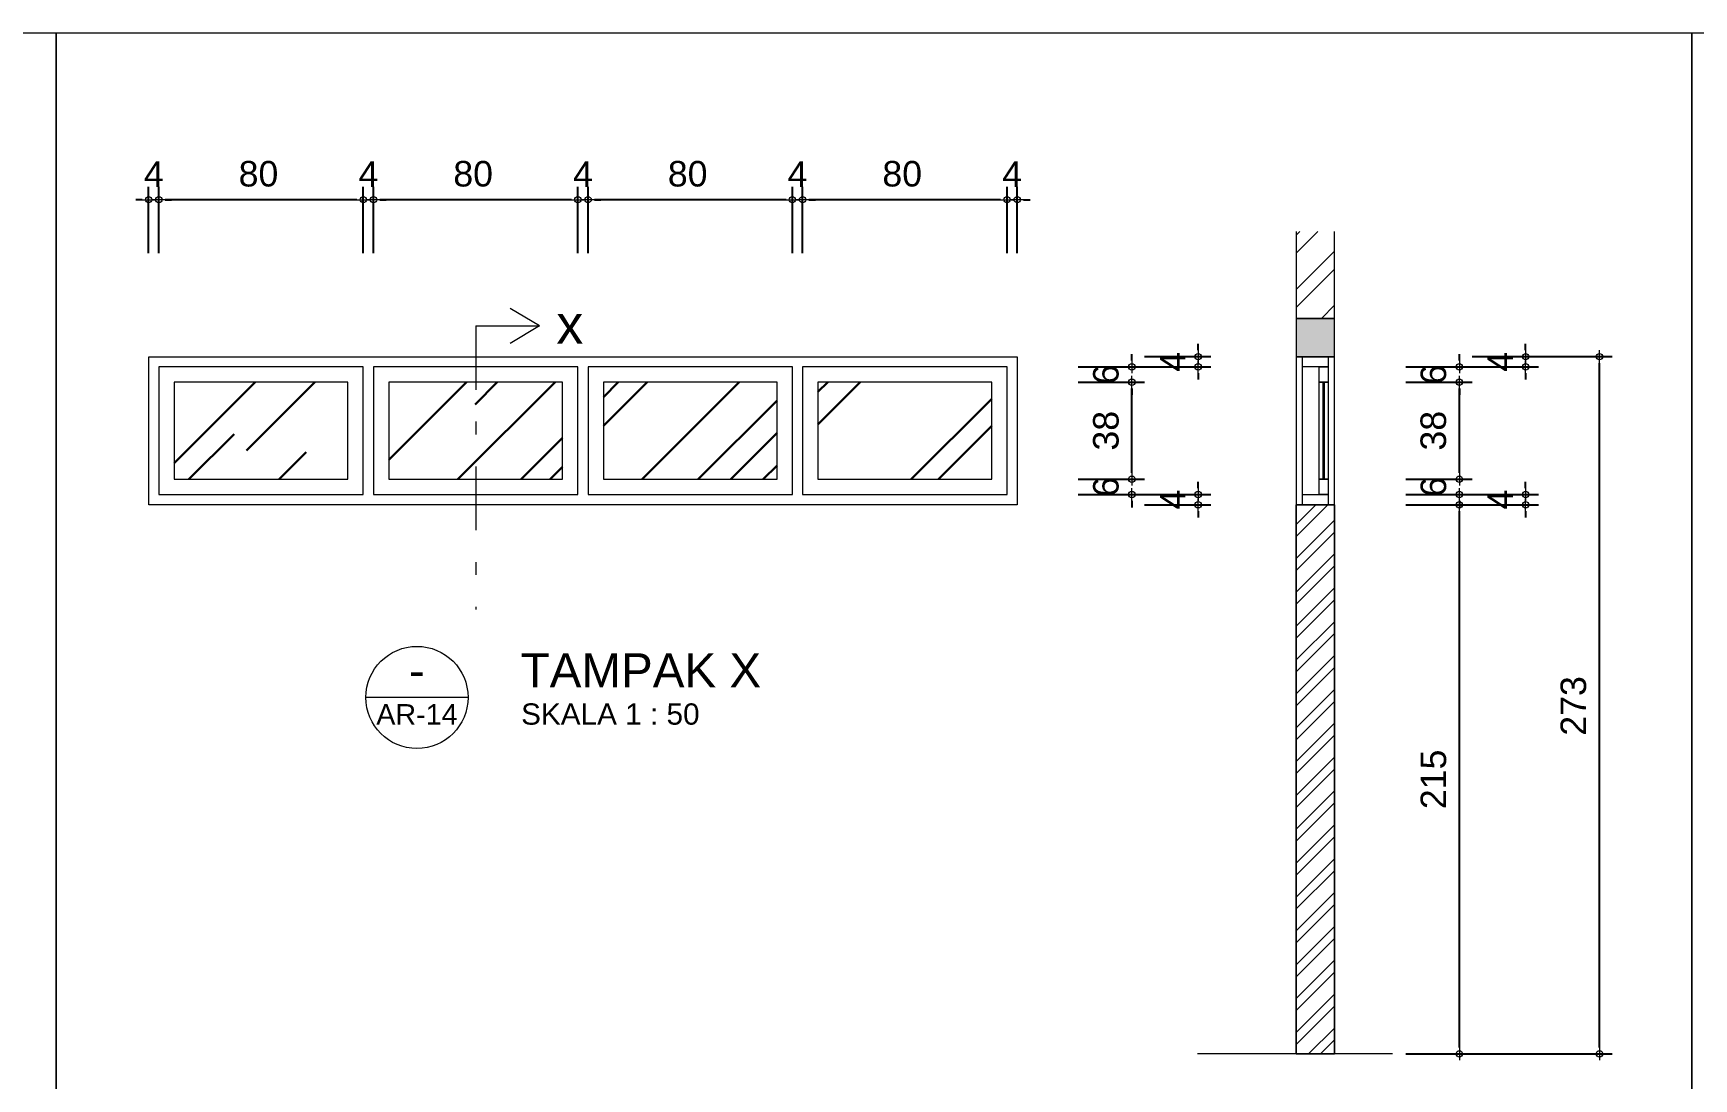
# Model space of a CAD drawing. Header units: inches. Extents: x 249 to 1192, y -18 to 440.
# Drawn here: x 263.77 to 276.77, y 136.71 to 144.9 of the extents above; entities that cross this region are included whole.
import ezdxf
from ezdxf.enums import TextEntityAlignment as Align

# ---------------------------------------------------------------- set-up
doc = ezdxf.new("R2010")
doc.units = ezdxf.units.IN
doc.header["$MEASUREMENT"] = 0
doc.linetypes.add('DASHDOT', pattern=[1, 0.5, -0.25, 0, -0.25])
for name, color, linetype, lineweight in [('ars', 11, 'Continuous', 0), ('ARSIR', 8, 'Continuous', 5), ('KACA', 141, 'Continuous', 30), ('KUSEN', 16, 'Continuous', 15), ('lan', 7, 'Continuous', 15), ('NOT', 7, 'Continuous', 9), ('tem', 5, 'Continuous', 20), ('TEXS', 7, 'Continuous', 9)]:
    doc.layers.add(name, color=color, linetype=linetype, lineweight=lineweight)
doc.styles.add('S', font='SIMPLEX', dxfattribs={"width": 1.1})
doc.styles.get("Standard").update_dxf_attribs({"font": 'arial.ttf'})
doc.dimstyles.new('SK-50', dxfattribs={"dimtxt": 0.25, "dimasz": 0.1, "dimexe": 0.1, "dimexo": 0, "dimgap": 0.1, "dimtad": 1, "dimdec": 0, "dimlfac": 50, "dimzin": 12, "dimdsep": 46, "dimtxsty": 'Standard', "dimblk": 'BULAT', "dimcen": 0.1, "dimadec": 0, "dimazin": 3, "dimtfac": 1, "dimtdec": 0, "dimtix": 1, "dimtofl": 0, "dimtmove": 0, "dimatfit": 3, "dimldrblk": 'BULAT', "dimfxl": 0, "dimtolj": 1, "dimtzin": 0, "dimarcsym": 0})

# ---------------------------------------------------------------- blocks, each defined once
blk = doc.blocks.new('BULAT')
for p, q in [((-1, 0), (1, 0)), ((0, -1), (0, 1))]:
    blk.add_line(p, q)
blk.add_circle((0, 0), 0.5)
blk = doc.blocks.new('*D775')
at = {"layer": 'DEFPOINTS', "color": 0}
for p in [(264.752, 143.596), (264.752, 143.177), (266.353, 143.177)]:
    blk.add_point(p, dxfattribs=at)
at = {"layer": 'TEXS', "color": 0, "lineweight": -2}
for p, q in [((264.752, 143.177), (264.752, 143.696)), ((266.353, 143.177), (266.353, 143.696)), ((266.303, 143.596), (264.802, 143.596))]:
    blk.add_line(p, q, dxfattribs=at)
at = {"layer": 'TEXS', "color": 0, "lineweight": -2, "xscale": 0.05, "yscale": 0.05, "zscale": 0.05, "rotation": 180}
blk.add_blockref('BULAT', (264.752, 143.596), dxfattribs=at)
at = {"layer": 'TEXS', "color": 0, "lineweight": -2, "xscale": 0.05, "yscale": 0.05, "zscale": 0.05}
blk.add_blockref('BULAT', (266.353, 143.596), dxfattribs=at)
at = {"layer": 'TEXS', "color": 0, "insert": (265.532, 143.798), "char_height": 0.2, "attachment_point": 5}
blk.add_mtext('\\A1;80', dxfattribs=at)
blk = doc.blocks.new('*D776')
at = {"layer": 'DEFPOINTS', "color": 0}
for p in [(266.353, 143.596), (266.353, 143.177), (266.433, 143.177)]:
    blk.add_point(p, dxfattribs=at)
at = {"layer": 'TEXS', "color": 0, "lineweight": -2}
for p, q in [((266.353, 143.177), (266.353, 143.696)), ((266.433, 143.177), (266.433, 143.696)), ((266.303, 143.596), (266.253, 143.596)), ((266.483, 143.596), (266.533, 143.596))]:
    blk.add_line(p, q, dxfattribs=at)
at = {"layer": 'TEXS', "color": 0, "lineweight": -2, "xscale": 0.05, "yscale": 0.05, "zscale": 0.05}
blk.add_blockref('BULAT', (266.353, 143.596), dxfattribs=at)
at = {"layer": 'TEXS', "color": 0, "lineweight": -2, "xscale": 0.05, "yscale": 0.05, "zscale": 0.05, "rotation": 180}
blk.add_blockref('BULAT', (266.433, 143.596), dxfattribs=at)
at = {"layer": 'TEXS', "color": 0, "insert": (266.393, 143.796), "char_height": 0.2, "attachment_point": 5}
blk.add_mtext('\\A1;4', dxfattribs=at)
blk = doc.blocks.new('*D777')
at = {"layer": 'DEFPOINTS', "color": 0}
for p in [(266.433, 143.596), (266.433, 143.177), (268.033, 143.177)]:
    blk.add_point(p, dxfattribs=at)
at = {"layer": 'TEXS', "color": 0, "lineweight": -2}
for p, q in [((266.433, 143.177), (266.433, 143.696)), ((268.033, 143.177), (268.033, 143.696)), ((267.983, 143.596), (266.483, 143.596))]:
    blk.add_line(p, q, dxfattribs=at)
at = {"layer": 'TEXS', "color": 0, "lineweight": -2, "xscale": 0.05, "yscale": 0.05, "zscale": 0.05, "rotation": 180}
blk.add_blockref('BULAT', (266.433, 143.596), dxfattribs=at)
at = {"layer": 'TEXS', "color": 0, "lineweight": -2, "xscale": 0.05, "yscale": 0.05, "zscale": 0.05}
blk.add_blockref('BULAT', (268.033, 143.596), dxfattribs=at)
at = {"layer": 'TEXS', "color": 0, "insert": (267.213, 143.798), "char_height": 0.2, "attachment_point": 5}
blk.add_mtext('\\A1;80', dxfattribs=at)
blk = doc.blocks.new('*D778')
at = {"layer": 'DEFPOINTS', "color": 0}
for p in [(268.033, 143.596), (268.033, 143.177), (268.113, 143.177)]:
    blk.add_point(p, dxfattribs=at)
at = {"layer": 'TEXS', "color": 0, "lineweight": -2}
for p, q in [((268.033, 143.177), (268.033, 143.696)), ((268.113, 143.177), (268.113, 143.696)), ((267.983, 143.596), (267.933, 143.596)), ((268.163, 143.596), (268.213, 143.596))]:
    blk.add_line(p, q, dxfattribs=at)
at = {"layer": 'TEXS', "color": 0, "lineweight": -2, "xscale": 0.05, "yscale": 0.05, "zscale": 0.05}
blk.add_blockref('BULAT', (268.033, 143.596), dxfattribs=at)
at = {"layer": 'TEXS', "color": 0, "lineweight": -2, "xscale": 0.05, "yscale": 0.05, "zscale": 0.05, "rotation": 180}
blk.add_blockref('BULAT', (268.113, 143.596), dxfattribs=at)
at = {"layer": 'TEXS', "color": 0, "insert": (268.073, 143.796), "char_height": 0.2, "attachment_point": 5}
blk.add_mtext('\\A1;4', dxfattribs=at)
blk = doc.blocks.new('*D779')
at = {"layer": 'DEFPOINTS', "color": 0}
for p in [(268.113, 143.596), (268.113, 143.177), (269.713, 143.177)]:
    blk.add_point(p, dxfattribs=at)
at = {"layer": 'TEXS', "color": 0, "lineweight": -2}
for p, q in [((268.113, 143.177), (268.113, 143.696)), ((269.713, 143.177), (269.713, 143.696)), ((269.663, 143.596), (268.163, 143.596))]:
    blk.add_line(p, q, dxfattribs=at)
at = {"layer": 'TEXS', "color": 0, "lineweight": -2, "xscale": 0.05, "yscale": 0.05, "zscale": 0.05, "rotation": 180}
blk.add_blockref('BULAT', (268.113, 143.596), dxfattribs=at)
at = {"layer": 'TEXS', "color": 0, "lineweight": -2, "xscale": 0.05, "yscale": 0.05, "zscale": 0.05}
blk.add_blockref('BULAT', (269.713, 143.596), dxfattribs=at)
at = {"layer": 'TEXS', "color": 0, "insert": (268.893, 143.798), "char_height": 0.2, "attachment_point": 5}
blk.add_mtext('\\A1;80', dxfattribs=at)
blk = doc.blocks.new('*D780')
at = {"layer": 'DEFPOINTS', "color": 0}
for p in [(269.713, 143.596), (269.713, 143.177), (269.793, 143.177)]:
    blk.add_point(p, dxfattribs=at)
at = {"layer": 'TEXS', "color": 0, "lineweight": -2}
for p, q in [((269.713, 143.177), (269.713, 143.696)), ((269.793, 143.177), (269.793, 143.696)), ((269.663, 143.596), (269.613, 143.596)), ((269.843, 143.596), (269.893, 143.596))]:
    blk.add_line(p, q, dxfattribs=at)
at = {"layer": 'TEXS', "color": 0, "lineweight": -2, "xscale": 0.05, "yscale": 0.05, "zscale": 0.05}
blk.add_blockref('BULAT', (269.713, 143.596), dxfattribs=at)
at = {"layer": 'TEXS', "color": 0, "lineweight": -2, "xscale": 0.05, "yscale": 0.05, "zscale": 0.05, "rotation": 180}
blk.add_blockref('BULAT', (269.793, 143.596), dxfattribs=at)
at = {"layer": 'TEXS', "color": 0, "insert": (269.753, 143.796), "char_height": 0.2, "attachment_point": 5}
blk.add_mtext('\\A1;4', dxfattribs=at)
blk = doc.blocks.new('*D781')
at = {"layer": 'DEFPOINTS', "color": 0}
for p in [(269.793, 143.596), (269.793, 143.177), (271.394, 143.177)]:
    blk.add_point(p, dxfattribs=at)
at = {"layer": 'TEXS', "color": 0, "lineweight": -2}
for p, q in [((269.793, 143.177), (269.793, 143.696)), ((271.394, 143.177), (271.394, 143.696)), ((271.344, 143.596), (269.843, 143.596))]:
    blk.add_line(p, q, dxfattribs=at)
at = {"layer": 'TEXS', "color": 0, "lineweight": -2, "xscale": 0.05, "yscale": 0.05, "zscale": 0.05, "rotation": 180}
blk.add_blockref('BULAT', (269.793, 143.596), dxfattribs=at)
at = {"layer": 'TEXS', "color": 0, "lineweight": -2, "xscale": 0.05, "yscale": 0.05, "zscale": 0.05}
blk.add_blockref('BULAT', (271.394, 143.596), dxfattribs=at)
at = {"layer": 'TEXS', "color": 0, "insert": (270.573, 143.798), "char_height": 0.2, "attachment_point": 5}
blk.add_mtext('\\A1;80', dxfattribs=at)
blk = doc.blocks.new('*D782')
at = {"layer": 'DEFPOINTS', "color": 0}
for p in [(271.394, 143.596), (271.394, 143.177), (271.474, 143.177)]:
    blk.add_point(p, dxfattribs=at)
at = {"layer": 'TEXS', "color": 0, "lineweight": -2}
for p, q in [((271.394, 143.177), (271.394, 143.696)), ((271.474, 143.177), (271.474, 143.696)), ((271.344, 143.596), (271.294, 143.596)), ((271.524, 143.596), (271.574, 143.596))]:
    blk.add_line(p, q, dxfattribs=at)
at = {"layer": 'TEXS', "color": 0, "lineweight": -2, "xscale": 0.05, "yscale": 0.05, "zscale": 0.05}
blk.add_blockref('BULAT', (271.394, 143.596), dxfattribs=at)
at = {"layer": 'TEXS', "color": 0, "lineweight": -2, "xscale": 0.05, "yscale": 0.05, "zscale": 0.05, "rotation": 180}
blk.add_blockref('BULAT', (271.474, 143.596), dxfattribs=at)
at = {"layer": 'TEXS', "color": 0, "insert": (271.434, 143.796), "char_height": 0.2, "attachment_point": 5}
blk.add_mtext('\\A1;4', dxfattribs=at)
blk = doc.blocks.new('*D783')
at = {"layer": 'DEFPOINTS', "color": 0}
for p in [(271.952, 142.287), (272.371, 142.287), (271.952, 142.167)]:
    blk.add_point(p, dxfattribs=at)
at = {"layer": 'TEXS', "color": 0, "lineweight": -2}
for p, q in [((271.952, 142.287), (272.471, 142.287)), ((272.371, 142.337), (272.371, 142.387)), ((271.952, 142.167), (272.471, 142.167)), ((272.371, 142.117), (272.371, 142.067))]:
    blk.add_line(p, q, dxfattribs=at)
at = {"layer": 'TEXS', "color": 0, "lineweight": -2, "xscale": 0.05, "yscale": 0.05, "zscale": 0.05}
for p, rotation in [((272.371, 142.287), 270), ((272.371, 142.167), 90)]:
    blk.add_blockref('BULAT', p, dxfattribs=dict(at, rotation=rotation))
at = {"layer": 'TEXS', "color": 0, "insert": (272.169, 142.227), "char_height": 0.2, "attachment_point": 5, "rotation": 90}
blk.add_mtext('\\A1;6', dxfattribs=at)
blk = doc.blocks.new('*D784')
at = {"layer": 'DEFPOINTS', "color": 0}
for p in [(272.471, 142.367), (272.471, 142.287), (272.891, 142.367)]:
    blk.add_point(p, dxfattribs=at)
at = {"layer": 'TEXS', "color": 0, "lineweight": -2}
for p, q in [((272.891, 142.417), (272.891, 142.467)), ((272.471, 142.367), (272.991, 142.367)), ((272.471, 142.287), (272.991, 142.287)), ((272.891, 142.237), (272.891, 142.187))]:
    blk.add_line(p, q, dxfattribs=at)
at = {"layer": 'TEXS', "color": 0, "lineweight": -2, "xscale": 0.05, "yscale": 0.05, "zscale": 0.05}
for p, rotation in [((272.891, 142.367), 270), ((272.891, 142.287), 90)]:
    blk.add_blockref('BULAT', p, dxfattribs=dict(at, rotation=rotation))
at = {"layer": 'TEXS', "color": 0, "insert": (272.691, 142.327), "char_height": 0.2, "attachment_point": 5, "rotation": 90}
blk.add_mtext('\\A1;4', dxfattribs=at)
blk = doc.blocks.new('*D785')
at = {"layer": 'DEFPOINTS', "color": 0}
for p in [(271.952, 142.167), (272.371, 142.167), (271.952, 141.407)]:
    blk.add_point(p, dxfattribs=at)
at = {"layer": 'TEXS', "color": 0, "lineweight": -2}
for p, q in [((271.952, 142.167), (272.471, 142.167)), ((272.371, 141.457), (272.371, 142.117)), ((271.952, 141.407), (272.471, 141.407))]:
    blk.add_line(p, q, dxfattribs=at)
at = {"layer": 'TEXS', "color": 0, "lineweight": -2, "xscale": 0.05, "yscale": 0.05, "zscale": 0.05}
for p, rotation in [((272.371, 142.167), 90), ((272.371, 141.407), 270)]:
    blk.add_blockref('BULAT', p, dxfattribs=dict(at, rotation=rotation))
at = {"layer": 'TEXS', "color": 0, "insert": (272.169, 141.787), "char_height": 0.2, "attachment_point": 5, "rotation": 90}
blk.add_mtext('\\A1;38', dxfattribs=at)
blk = doc.blocks.new('*D786')
at = {"layer": 'DEFPOINTS', "color": 0}
for p in [(271.952, 141.407), (272.371, 141.407), (271.952, 141.287)]:
    blk.add_point(p, dxfattribs=at)
at = {"layer": 'TEXS', "color": 0, "lineweight": -2}
for p, q in [((272.371, 141.457), (272.371, 141.507)), ((271.952, 141.407), (272.471, 141.407)), ((271.952, 141.287), (272.471, 141.287)), ((272.371, 141.237), (272.371, 141.187))]:
    blk.add_line(p, q, dxfattribs=at)
at = {"layer": 'TEXS', "color": 0, "lineweight": -2, "xscale": 0.05, "yscale": 0.05, "zscale": 0.05}
for p, rotation in [((272.371, 141.407), 270), ((272.371, 141.287), 90)]:
    blk.add_blockref('BULAT', p, dxfattribs=dict(at, rotation=rotation))
at = {"layer": 'TEXS', "color": 0, "insert": (272.169, 141.347), "char_height": 0.2, "attachment_point": 5, "rotation": 90}
blk.add_mtext('\\A1;6', dxfattribs=at)
blk = doc.blocks.new('*D787')
at = {"layer": 'DEFPOINTS', "color": 0}
for p in [(272.471, 141.287), (272.891, 141.287), (272.471, 141.207)]:
    blk.add_point(p, dxfattribs=at)
at = {"layer": 'TEXS', "color": 0, "lineweight": -2}
for p, q in [((272.891, 141.337), (272.891, 141.387)), ((272.471, 141.287), (272.991, 141.287)), ((272.471, 141.207), (272.991, 141.207)), ((272.891, 141.157), (272.891, 141.107))]:
    blk.add_line(p, q, dxfattribs=at)
at = {"layer": 'TEXS', "color": 0, "lineweight": -2, "xscale": 0.05, "yscale": 0.05, "zscale": 0.05}
for p, rotation in [((272.891, 141.287), 270), ((272.891, 141.207), 90)]:
    blk.add_blockref('BULAT', p, dxfattribs=dict(at, rotation=rotation))
at = {"layer": 'TEXS', "color": 0, "insert": (272.691, 141.247), "char_height": 0.2, "attachment_point": 5, "rotation": 90}
blk.add_mtext('\\A1;4', dxfattribs=at)
blk = doc.blocks.new('*D788')
at = {"layer": 'DEFPOINTS', "color": 0}
for p in [(275.036, 142.367), (275.036, 142.287), (275.455, 142.367)]:
    blk.add_point(p, dxfattribs=at)
at = {"layer": 'TEXS', "color": 0, "lineweight": -2}
for p, q in [((275.455, 142.417), (275.455, 142.467)), ((275.036, 142.367), (275.555, 142.367)), ((275.036, 142.287), (275.555, 142.287)), ((275.455, 142.237), (275.455, 142.187))]:
    blk.add_line(p, q, dxfattribs=at)
at = {"layer": 'TEXS', "color": 0, "lineweight": -2, "xscale": 0.05, "yscale": 0.05, "zscale": 0.05}
for p, rotation in [((275.455, 142.367), 270), ((275.455, 142.287), 90)]:
    blk.add_blockref('BULAT', p, dxfattribs=dict(at, rotation=rotation))
at = {"layer": 'TEXS', "color": 0, "insert": (275.255, 142.327), "char_height": 0.2, "attachment_point": 5, "rotation": 90}
blk.add_mtext('\\A1;4', dxfattribs=at)
blk = doc.blocks.new('*D789')
at = {"layer": 'DEFPOINTS', "color": 0}
for p in [(274.516, 142.287), (274.936, 142.287), (274.516, 142.167)]:
    blk.add_point(p, dxfattribs=at)
at = {"layer": 'TEXS', "color": 0, "lineweight": -2}
for p, q in [((274.516, 142.287), (275.036, 142.287)), ((274.936, 142.337), (274.936, 142.387)), ((274.516, 142.167), (275.036, 142.167)), ((274.936, 142.117), (274.936, 142.067))]:
    blk.add_line(p, q, dxfattribs=at)
at = {"layer": 'TEXS', "color": 0, "lineweight": -2, "xscale": 0.05, "yscale": 0.05, "zscale": 0.05}
for p, rotation in [((274.936, 142.287), 270), ((274.936, 142.167), 90)]:
    blk.add_blockref('BULAT', p, dxfattribs=dict(at, rotation=rotation))
at = {"layer": 'TEXS', "color": 0, "insert": (274.734, 142.227), "char_height": 0.2, "attachment_point": 5, "rotation": 90}
blk.add_mtext('\\A1;6', dxfattribs=at)
blk = doc.blocks.new('*D790')
at = {"layer": 'DEFPOINTS', "color": 0}
for p in [(274.516, 142.167), (274.936, 142.167), (274.516, 141.407)]:
    blk.add_point(p, dxfattribs=at)
at = {"layer": 'TEXS', "color": 0, "lineweight": -2}
for p, q in [((274.516, 142.167), (275.036, 142.167)), ((274.936, 141.457), (274.936, 142.117)), ((274.516, 141.407), (275.036, 141.407))]:
    blk.add_line(p, q, dxfattribs=at)
at = {"layer": 'TEXS', "color": 0, "lineweight": -2, "xscale": 0.05, "yscale": 0.05, "zscale": 0.05}
for p, rotation in [((274.936, 142.167), 90), ((274.936, 141.407), 270)]:
    blk.add_blockref('BULAT', p, dxfattribs=dict(at, rotation=rotation))
at = {"layer": 'TEXS', "color": 0, "insert": (274.733, 141.787), "char_height": 0.2, "attachment_point": 5, "rotation": 90}
blk.add_mtext('\\A1;38', dxfattribs=at)
blk = doc.blocks.new('*D791')
at = {"layer": 'DEFPOINTS', "color": 0}
for p in [(274.516, 141.407), (274.936, 141.407), (274.516, 141.287)]:
    blk.add_point(p, dxfattribs=at)
at = {"layer": 'TEXS', "color": 0, "lineweight": -2}
for p, q in [((274.936, 141.457), (274.936, 141.507)), ((274.516, 141.407), (275.036, 141.407)), ((274.516, 141.287), (275.036, 141.287)), ((274.936, 141.237), (274.936, 141.187))]:
    blk.add_line(p, q, dxfattribs=at)
at = {"layer": 'TEXS', "color": 0, "lineweight": -2, "xscale": 0.05, "yscale": 0.05, "zscale": 0.05}
for p, rotation in [((274.936, 141.407), 270), ((274.936, 141.287), 90)]:
    blk.add_blockref('BULAT', p, dxfattribs=dict(at, rotation=rotation))
at = {"layer": 'TEXS', "color": 0, "insert": (274.734, 141.347), "char_height": 0.2, "attachment_point": 5, "rotation": 90}
blk.add_mtext('\\A1;6', dxfattribs=at)
blk = doc.blocks.new('*D792')
at = {"layer": 'DEFPOINTS', "color": 0}
for p in [(275.036, 141.287), (275.455, 141.287), (275.036, 141.207)]:
    blk.add_point(p, dxfattribs=at)
at = {"layer": 'TEXS', "color": 0, "lineweight": -2}
for p, q in [((275.455, 141.337), (275.455, 141.387)), ((275.036, 141.287), (275.555, 141.287)), ((275.036, 141.207), (275.555, 141.207)), ((275.455, 141.157), (275.455, 141.107))]:
    blk.add_line(p, q, dxfattribs=at)
at = {"layer": 'TEXS', "color": 0, "lineweight": -2, "xscale": 0.05, "yscale": 0.05, "zscale": 0.05}
for p, rotation in [((275.455, 141.287), 270), ((275.455, 141.207), 90)]:
    blk.add_blockref('BULAT', p, dxfattribs=dict(at, rotation=rotation))
at = {"layer": 'TEXS', "color": 0, "insert": (275.255, 141.247), "char_height": 0.2, "attachment_point": 5, "rotation": 90}
blk.add_mtext('\\A1;4', dxfattribs=at)
blk = doc.blocks.new('*D793')
at = {"layer": 'DEFPOINTS', "color": 0}
for p in [(274.516, 141.207), (274.936, 141.207), (274.516, 136.907)]:
    blk.add_point(p, dxfattribs=at)
at = {"layer": 'TEXS', "color": 0, "lineweight": -2}
for p, q in [((274.516, 141.207), (275.036, 141.207)), ((274.936, 136.957), (274.936, 141.157)), ((274.516, 136.907), (275.036, 136.907))]:
    blk.add_line(p, q, dxfattribs=at)
at = {"layer": 'TEXS', "color": 0, "lineweight": -2, "xscale": 0.05, "yscale": 0.05, "zscale": 0.05}
for p, rotation in [((274.936, 141.207), 90), ((274.936, 136.907), 270)]:
    blk.add_blockref('BULAT', p, dxfattribs=dict(at, rotation=rotation))
at = {"layer": 'TEXS', "color": 0, "insert": (274.734, 139.057), "char_height": 0.2, "attachment_point": 5, "rotation": 90}
blk.add_mtext('\\A1;215', dxfattribs=at)
blk = doc.blocks.new('*D794')
at = {"layer": 'DEFPOINTS', "color": 0}
for p in [(275.036, 142.367), (276.033, 142.367), (275.036, 136.907)]:
    blk.add_point(p, dxfattribs=at)
at = {"layer": 'TEXS', "color": 0, "lineweight": -2}
for p, q in [((275.036, 142.367), (276.133, 142.367)), ((276.033, 136.957), (276.033, 142.317)), ((275.036, 136.907), (276.133, 136.907))]:
    blk.add_line(p, q, dxfattribs=at)
at = {"layer": 'TEXS', "color": 0, "lineweight": -2, "xscale": 0.05, "yscale": 0.05, "zscale": 0.05}
for p, rotation in [((276.033, 142.367), 90), ((276.033, 136.907), 270)]:
    blk.add_blockref('BULAT', p, dxfattribs=dict(at, rotation=rotation))
at = {"layer": 'TEXS', "color": 0, "insert": (275.83, 139.632), "char_height": 0.2, "attachment_point": 5, "rotation": 90}
blk.add_mtext('\\A1;273', dxfattribs=at)
blk = doc.blocks.new('Ndtpd')
blk.add_line((0.747, 0), (-0.747, 0))
blk.add_circle((0, 0), 0.747)
at = {"color": 10, "style": 'S', "width": 1.1, "flags": 4}
blk.add_attdef('NO', text='', height=0.5, dxfattribs=at).set_placement((0, 0.148), align=Align.CENTER)
blk.add_attdef('NDTPD', (1.516, 0.148), '', height=0.5, dxfattribs=at)
at = {"color": 5, "style": 'S', "width": 1.1, "flags": 4}
blk.add_attdef('NOLBR', text='', height=0.3, dxfattribs=at).set_placement((0, -0.398), align=Align.CENTER)
blk.add_attdef('SKALA', (1.523, -0.398), '', height=0.3, dxfattribs=at)
blk = doc.blocks.new('*D882')
at = {"layer": 'DEFPOINTS', "color": 0}
for p in [(264.672, 143.596), (264.672, 143.177), (264.752, 143.177)]:
    blk.add_point(p, dxfattribs=at)
at = {"layer": 'TEXS', "color": 0, "lineweight": -2}
for p, q in [((264.672, 143.177), (264.672, 143.696)), ((264.752, 143.177), (264.752, 143.696)), ((264.622, 143.596), (264.572, 143.596)), ((264.802, 143.596), (264.852, 143.596))]:
    blk.add_line(p, q, dxfattribs=at)
at = {"layer": 'TEXS', "color": 0, "lineweight": -2, "xscale": 0.05, "yscale": 0.05, "zscale": 0.05}
blk.add_blockref('BULAT', (264.672, 143.596), dxfattribs=at)
at = {"layer": 'TEXS', "color": 0, "lineweight": -2, "xscale": 0.05, "yscale": 0.05, "zscale": 0.05, "rotation": 180}
blk.add_blockref('BULAT', (264.752, 143.596), dxfattribs=at)
at = {"layer": 'TEXS', "color": 0, "insert": (264.712, 143.796), "char_height": 0.2, "attachment_point": 5}
blk.add_mtext('\\A1;4', dxfattribs=at)

msp = doc.modelspace()

# ---------------------------------------------------------------- hatches: boundary and pattern name
at = {"layer": 'ars'}
h = msp.add_hatch(dxfattribs=at)
h.set_pattern_fill('ANSI32', color=256, scale=0.8, style=0)
h.set_pattern_definition([(45, (326.4598, 799.84733), (-0.21213203, 0.21213203), []), (45, (326.6012, 799.84733), (-0.21213203, 0.21213203), [])])
h.paths.add_polyline_path([(273.9583, 143.3461), (273.6583, 143.3461), (273.6583, 142.6666), (273.9583, 142.6666)])
at = {"layer": 'ARSIR'}
msp.add_hatch(color=256, dxfattribs=at).paths.add_polyline_path([(273.6583, 142.3666), (273.9583, 142.3666), (273.9583, 142.6666), (273.6583, 142.6666)])
at = {"layer": 'KACA'}
h = msp.add_hatch(dxfattribs=at)
h.set_pattern_fill('AR-RROOF', color=256, angle=45, style=0)
h.set_pattern_definition([(45, (-90.0535, -210.8055), (0.8485281, 2.2627417), [15, -2, 5, -1]), (45, (-89.4666, -209.5115), (-1.6475588, 0.2333452), [3, -0.33, 6, -0.75]), (45, (-90.301, -209.8509), (3.2031937, 4.1507168), [8, -1.4, 4, -1])])
h.paths.add_polyline_path([(266.2326, 142.1666), (264.8722, 142.1666), (264.8722, 141.4066), (266.2326, 141.4066)])
h.paths.add_polyline_path([(267.913, 142.1666), (266.5526, 142.1666), (266.5526, 141.4066), (267.913, 141.4066)])
h.paths.add_polyline_path([(269.5934, 142.1666), (268.233, 142.1666), (268.233, 141.4066), (269.5934, 141.4066)])
h.paths.add_polyline_path([(271.2737, 142.1666), (269.9134, 142.1666), (269.9134, 141.4066), (271.2737, 141.4066)])
at = {"layer": 'KUSEN'}
h = msp.add_hatch(dxfattribs=at)
h.set_pattern_fill('STEEL', color=11, scale=1.5, style=0)
h.set_pattern_definition([(45, (-314.07386, 515.51042), (-0.13258252, 0.13258252), []), (45, (-314.07386, 515.60417), (-0.13258252, 0.13258252), [])])
h.paths.add_polyline_path([(273.6583, 136.9066), (273.9583, 136.9066), (273.9583, 141.2066), (273.6583, 141.2066)])

# ---------------------------------------------------------------- linework, layer by layer
at = {"layer": 'ars'}
msp.add_lwpolyline([(273.8683, 142.1666), (273.8783, 142.1666), (273.8783, 141.4066), (273.8683, 141.4066)], close=True, dxfattribs=at)
at = {"layer": 'KUSEN'}
msp.add_line((273.9583, 142.3666), (273.6583, 142.3666), dxfattribs=at)
at = {"layer": 'KUSEN', "color": 4}
msp.add_line((274.4134, 136.9066), (272.8854, 136.9066), dxfattribs=at)
msp.add_lwpolyline([(273.6583, 142.3666), (273.9583, 142.3666), (273.9583, 142.6666), (273.6583, 142.6666)], close=True, dxfattribs=at)
at = {"layer": 'KUSEN'}
for points in [[(271.4737, 141.2066), (264.6722, 141.2066), (264.6722, 142.3666), (271.4737, 142.3666)], [(266.3526, 142.2866), (264.7522, 142.2866), (264.7522, 141.2866), (266.3526, 141.2866)], [(268.033, 142.2866), (266.4326, 142.2866), (266.4326, 141.2866), (268.033, 141.2866)], [(269.7134, 142.2866), (268.113, 142.2866), (268.113, 141.2866), (269.7134, 141.2866)], [(271.3937, 142.2866), (269.7934, 142.2866), (269.7934, 141.2866), (271.3937, 141.2866)], [(273.7083, 142.3666), (273.9083, 142.3666), (273.9083, 141.2066), (273.7083, 141.2066)], [(273.7083, 142.3666), (273.9083, 142.3666), (273.9083, 142.2866), (273.7083, 142.2866)], [(273.8383, 142.2866), (273.9083, 142.2866), (273.9083, 142.1666), (273.8383, 142.1666)], [(266.2326, 142.1666), (264.8722, 142.1666), (264.8722, 141.4066), (266.2326, 141.4066)], [(267.913, 142.1666), (266.5526, 142.1666), (266.5526, 141.4066), (267.913, 141.4066)], [(269.5934, 142.1666), (268.233, 142.1666), (268.233, 141.4066), (269.5934, 141.4066)], [(271.2737, 142.1666), (269.9134, 142.1666), (269.9134, 141.4066), (271.2737, 141.4066)], [(273.8383, 142.1666), (273.9083, 142.1666), (273.9083, 141.4066), (273.8383, 141.4066)], [(273.8383, 141.4066), (273.9083, 141.4066), (273.9083, 141.2866), (273.8383, 141.2866)], [(273.7083, 141.2866), (273.9083, 141.2866), (273.9083, 141.2066), (273.7083, 141.2066)]]:
    msp.add_lwpolyline(points, close=True, dxfattribs=at)
at = {"layer": 'lan'}
msp.add_lwpolyline([(273.6583, 141.2066), (273.9583, 141.2066), (273.9583, 142.3666), (273.6583, 142.3666)], close=True, dxfattribs=at)
at = {"layer": 'NOT'}
for q in [(267.5026, 142.7451), (267.5026, 142.4709)]:
    msp.add_line((267.7328, 142.608), q, dxfattribs=at)
at = {"layer": 'NOT', "linetype": 'DASHDOT'}
for q in [(267.2328, 140.3864), (267.7328, 142.608)]:
    msp.add_line((267.2328, 142.608), q, dxfattribs=at)
at = {"layer": 'tem'}
msp.add_lwpolyline([(273.6583, 143.3461), (273.6583, 142.6666), (273.9583, 142.6666), (273.9583, 143.3461)], dxfattribs=at)
for points in [[(273.6583, 136.9066), (273.9583, 136.9066), (273.9583, 141.2066), (273.6583, 141.2066)], [(273.9583, 136.9066), (273.6583, 136.9066), (273.6583, 141.2066), (273.9583, 141.2066)]]:
    msp.add_lwpolyline(points, close=True, dxfattribs=at)
at = {"layer": 'TEXS'}
for points in [[(251.3016, 124.863), (263.9483, 124.863), (263.9483, 144.8998), (251.3016, 144.8998)], [(263.9483, 124.863), (276.7565, 124.863), (276.7565, 144.8998), (263.9483, 144.8998)], [(276.7565, 124.863), (286.2039, 124.863), (286.2039, 144.8998), (276.7565, 144.8998)]]:
    msp.add_lwpolyline(points, close=True, dxfattribs=at)

# ---------------------------------------------------------------- block references
at = {"layer": 'NOT', "lineweight": 0}
ref = msp.add_blockref('Ndtpd', (266.773, 139.6985), dxfattribs=dict(at, xscale=0.5354752342703932, yscale=0.5354752342703932, zscale=0.5354752342703932))
ref.add_attrib('NO', '-', dxfattribs={"layer": '0', "height": 0.2667, "flags": 4}).set_placement((266.7727, 139.7775), align=Align.CENTER)
ref.add_attrib('NDTPD', 'TAMPAK X', (267.5848, 139.7775), dxfattribs={"layer": '0', "height": 0.26667, "flags": 4})
ref.add_attrib('NOLBR', 'AR-14', dxfattribs={"layer": '0', "height": 0.16064, "flags": 4}).set_placement((266.7727, 139.4852), align=Align.CENTER)
ref.add_attrib('SKALA', 'SKALA 1 : 50', (267.5886, 139.4852), dxfattribs={"layer": '0', "height": 0.166667, "flags": 4})

# ---------------------------------------------------------------- texts
at = {"layer": 'NOT', "insert": (267.8001, 142.7694), "char_height": 0.3, "attachment_point": 1}
msp.add_mtext_dynamic_manual_height_columns('\\pi0.065342;x', width=0.334095, gutter_width=1.25, heights=[0], dxfattribs=at)

# ---------------------------------------------------------------- dimensions: what is measured, and where the dimension line sits
at = {"layer": 'TEXS'}
for base, p1, p2, angle, picture, middle in [((264.6722, 143.5961), (264.7522, 143.1766), (264.6722, 143.1766), 180, '*D882', (264.7122, 143.5961)), ((264.7522, 143.5961), (266.3526, 143.1766), (264.7522, 143.1766), 180, '*D775', (265.5322, 143.5961)), ((266.3526, 143.5961), (266.4326, 143.1766), (266.3526, 143.1766), 180, '*D776', (266.3926, 143.5961)), ((266.4326, 143.5961), (268.033, 143.1766), (266.4326, 143.1766), 180, '*D777', (267.2126, 143.5961)), ((268.033, 143.5961), (268.113, 143.1766), (268.033, 143.1766), 180, '*D778', (268.073, 143.5961)), ((268.113, 143.5961), (269.7134, 143.1766), (268.113, 143.1766), 180, '*D779', (268.893, 143.5961)), ((269.7134, 143.5961), (269.7934, 143.1766), (269.7134, 143.1766), 180, '*D780', (269.7534, 143.5961)), ((269.7934, 143.5961), (271.3937, 143.1766), (269.7934, 143.1766), 180, '*D781', (270.5734, 143.5961)), ((271.3937, 143.5961), (271.4737, 143.1766), (271.3937, 143.1766), 180, '*D782', (271.4337, 143.5961)), ((272.8907, 142.3666), (272.4711, 142.2866), (272.4711, 142.3666), 90, '*D784', (272.8907, 142.3266)), ((275.4552, 142.3666), (275.0357, 142.2866), (275.0357, 142.3666), 90, '*D788', (275.4552, 142.3266)), ((276.0326, 142.3666), (275.0357, 136.9066), (275.0357, 142.3666), 90, '*D794', (276.0326, 139.6317)), ((272.3711, 142.2866), (271.9516, 142.1666), (271.9516, 142.2866), 90, '*D783', (272.3711, 142.2266)), ((274.9357, 142.2866), (274.5161, 142.1666), (274.5161, 142.2866), 90, '*D789', (274.9357, 142.2266)), ((272.3711, 142.1666), (271.9516, 141.4066), (271.9516, 142.1666), 90, '*D785', (272.3711, 141.7866)), ((274.9357, 142.1666), (274.5161, 141.4066), (274.5161, 142.1666), 90, '*D790', (274.9357, 141.7866)), ((272.3711, 141.4066), (271.9516, 141.2866), (271.9516, 141.4066), 90, '*D786', (272.3711, 141.3466)), ((274.9357, 141.4066), (274.5161, 141.2866), (274.5161, 141.4066), 90, '*D791', (274.9357, 141.3466)), ((272.8907, 141.2866), (272.4711, 141.2066), (272.4711, 141.2866), 90, '*D787', (272.8907, 141.2466)), ((275.4552, 141.2866), (275.0357, 141.2066), (275.0357, 141.2866), 90, '*D792', (275.4552, 141.2466)), ((274.9357, 141.2066), (274.5161, 136.9066), (274.5161, 141.2066), 90, '*D793', (274.9357, 139.0566))]:
    dim = msp.add_linear_dim(base=base, p1=p1, p2=p2, angle=angle, dimstyle='SK-50', override={"dimtxt": 0.2, "dimasz": 0.05}, dxfattribs=at)
    dim.commit()
    dim.dimension.update_dxf_attribs({"geometry": picture, "text_midpoint": middle, "dimtype": 160})

doc.saveas('drawing.dxf')
